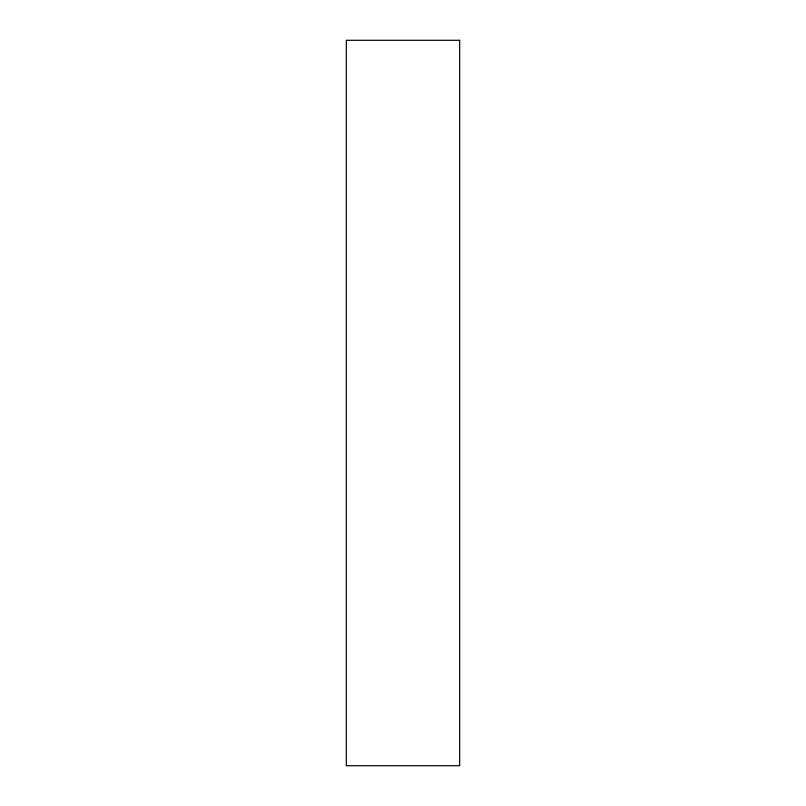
<?xml version="1.0" encoding="UTF-8"?>
<svg xmlns="http://www.w3.org/2000/svg" width="806" height="806" viewBox="0 0 806 806"><rect width="100%" height="100%" fill="white"/><g stroke="black" fill="none" stroke-linecap="round" stroke-linejoin="round"><path stroke-width="1.21" d="M459.672 40.3L346.328 40.3L346.328 765.7L459.672 765.7L459.672 40.3"/></g></svg>
